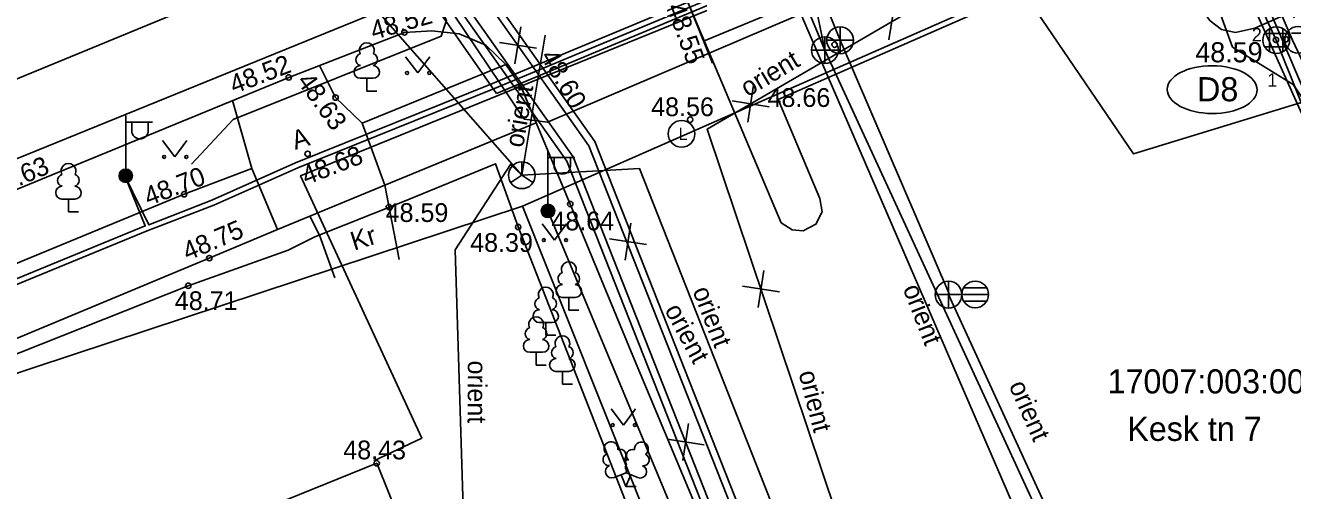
# Model space of a CAD drawing. Extents: x 641385 to 641893, y 6455477 to 6456239.
# Drawn here: x 641578.24 to 641625.53, y 6455958.32 to 6455975.68 of the extents above; entities that cross this region are included whole.
import ezdxf

# ---------------------------------------------------------------- set-up
doc = ezdxf.new("R2010")
doc.units = 0
for name, color, linetype in [('AED', 7, 'Continuous'), ('DKAEV', 7, 'Continuous'), ('DTRASS', 7, 'Continuous'), ('HALJASTUS', 7, 'Continuous'), ('HOONE', 7, 'Continuous'), ('KAEV', 7, 'Continuous'), ('KAEVU_NR', 7, 'Continuous'), ('KKAEV', 7, 'Continuous'), ('KORGUS', 7, 'Continuous'), ('KTRASS', 7, 'Continuous'), ('MOOTPIIR', 7, 'Continuous'), ('MPKAABEL', 7, 'Continuous'), ('PIIR', 7, 'Continuous'), ('POST', 7, 'Continuous'), ('PUU', 7, 'Continuous'), ('SIKAEV', 7, 'Continuous'), ('SITRASS', 7, 'Continuous'), ('SKKAEV', 7, 'Continuous'), ('SKTRASS', 7, 'Continuous'), ('TEE', 7, 'Continuous'), ('TKAEV', 7, 'Continuous'), ('TORU_NR', 7, 'Continuous'), ('TTRASS', 7, 'Continuous'), ('VTRASS', 7, 'Continuous')]:
    doc.layers.add(name, color=color, linetype=linetype)

msp = doc.modelspace()

# ---------------------------------------------------------------- linework, layer by layer
at = {"layer": 'AED'}
msp.add_line((641592.324, 6455969.102), (641589.044, 6455967.796), dxfattribs=at)
for points in [[(641603.73, 6455950.05), (641602.8, 6455952.41), (641596.631, 6455968.162), (641595.783, 6455970.515), (641592.324, 6455969.102)], [(641589.044, 6455967.796), (641588.047, 6455967.294), (641584.319, 6455965.966), (641575.684, 6455962.547), (641573.012, 6455961.447)]]:
    msp.add_lwpolyline(points, dxfattribs=at)
at = {"layer": 'DKAEV'}
for p, q in [((641624.67, 6455974.695), (641624.67, 6455975.561)), ((641625.17, 6455975.561), (641625.17, 6455974.695)), ((641624.487, 6455975.378), (641625.353, 6455975.378)), ((641625.353, 6455974.878), (641624.487, 6455974.878))]:
    msp.add_line(p, q, dxfattribs=at)
msp.add_circle((641624.92, 6455975.128), 0.5, dxfattribs=at)
at = {"layer": 'DTRASS'}
for p, q in [((641611.98, 6456003.273), (641624.92, 6455975.128)), ((641611.98, 6456003.273), (641624.92, 6455975.128)), ((641624.92, 6455975.128), (641630.01, 6455962.38))]:
    msp.add_line(p, q, dxfattribs=at)
at = {"layer": 'HALJASTUS'}
for p, q in [((641592.42, 6455974.511), (641592.884, 6455973.904)), ((641592.884, 6455973.904), (641593.329, 6455974.511)), ((641583.355, 6455971.381), (641583.819, 6455970.774)), ((641583.819, 6455970.774), (641584.264, 6455971.381)), ((641597.527, 6455968.277), (641597.99, 6455967.67)), ((641597.99, 6455967.67), (641598.436, 6455968.277)), ((641600.097, 6455961.377), (641600.56, 6455960.77)), ((641600.56, 6455960.77), (641601.006, 6455961.377))]:
    msp.add_line(p, q, dxfattribs=at)
for centre in [(641592.483, 6455973.904), (641593.311, 6455973.904), (641583.418, 6455970.774), (641584.247, 6455970.774), (641597.589, 6455967.67), (641598.418, 6455967.67), (641600.159, 6455960.77), (641600.988, 6455960.77)]:
    msp.add_circle(centre, 0.055, dxfattribs=at)
at = {"layer": 'HOONE'}
msp.add_lwpolyline([(641579.935, 6455952.866), (641579.288, 6455954.466), (641591.351, 6455959.347), (641593.662, 6455953.634)], dxfattribs=at)
at = {"layer": 'KAEV'}
msp.add_circle((641602.727, 6455971.634), 0.5, dxfattribs=at)
at = {"layer": 'KAEVU_NR'}
msp.add_ellipse((641622.53, 6455973.283), major_axis=(1.678, -0.009), ratio=0.531431, dxfattribs=at)
at = {"layer": 'KKAEV'}
for p, q in [((641608.08, 6455974.256), (641608.08, 6455975.256)), ((641607.58, 6455974.756), (641608.58, 6455974.756))]:
    msp.add_line(p, q, dxfattribs=at)
msp.add_circle((641608.08, 6455974.756), 0.5, dxfattribs=at)
at = {"layer": 'KORGUS'}
for centre in [(641592.385, 6455975.413), (641608.438, 6455974.96), (641624.91, 6455975.14), (641625.277, 6455975.163), (641588.067, 6455973.737), (641589.815, 6455972.987), (641596.739, 6455973.383), (641603.05, 6455972.162), (641588.774, 6455970.889), (641584.166, 6455969.38), (641591.808, 6455968.905), (641598.575, 6455969.014), (641596.631, 6455968.162), (641585.104, 6455966.997), (641584.319, 6455965.966), (641591.351, 6455959.347)]:
    msp.add_circle(centre, 0.1, dxfattribs=at)
at = {"layer": 'KTRASS'}
for p, q in [((641605.521, 6455986.985), (641608.08, 6455974.756)), ((641610.465, 6455975.136), (641610.681, 6455976.519)), ((641608.08, 6455974.756), (641619.558, 6455949.865)), ((641605.197, 6455972.063), (641605.413, 6455973.447)), ((641605.997, 6455972.647), (641604.614, 6455972.863)), ((641605.581, 6455965.152), (641605.797, 6455966.536)), ((641606.38, 6455965.736), (641604.997, 6455965.952))]:
    msp.add_line(p, q, dxfattribs=at)
for points in [[(641608.08, 6455974.756), (641602.699, 6455987.668), (641583.491, 6455979.931), (641566.251, 6455972.487)], [(641613.32, 6455977.43), (641603.684, 6455971.809), (641614.927, 6455938.346)]]:
    msp.add_lwpolyline(points, dxfattribs=at)
at = {"layer": 'MOOTPIIR'}
msp.add_lwpolyline([(641502.29, 6456186.375), (641505.592, 6456169.157), (641519.147, 6456171.939), (641526.793, 6456118.545), (641535.481, 6456068.629), (641550.6, 6456032.105), (641572.669, 6455986.189), (641583.964, 6455982.884), (641605.512, 6455991.581), (641619.588, 6455970.884), (641636.618, 6455976.101), (641618.024, 6456017.147), (641594.217, 6456006.538), (641575.102, 6456028.452), (641553.901, 6456077.151), (641542.78, 6456139.068), (641533.57, 6456192.984), (641502.29, 6456186.375)], dxfattribs=at)
at = {"layer": 'MPKAABEL'}
msp.add_line((641597.743, 6455968.757), (641605.25, 6455950.75), dxfattribs=at)
for points in [[(641534.898, 6456040.112), (641536.85, 6456040.19), (641541.41, 6456038.81), (641546.88, 6456034.64), (641553.1, 6456029.66), (641561.33, 6456023.6), (641568.21, 6456018.18), (641574.52, 6456007.38), (641579.76, 6455997.85), (641585.55, 6455988.33), (641593.78, 6455976.76), (641596.86, 6455972.18), (641597.72, 6455972.07), (641616.26, 6455979.99), (641620.19, 6455981.62), (641620.82, 6455981.25), (641621.46, 6455979.89)], [(641534.898, 6456040.112), (641536.85, 6456040.19), (641541.41, 6456038.81), (641546.88, 6456034.64), (641553.1, 6456029.66), (641561.33, 6456023.6), (641568.21, 6456018.18), (641574.52, 6456007.38), (641579.76, 6455997.85), (641585.55, 6455988.33), (641593.78, 6455976.76), (641596.86, 6455972.18), (641597.72, 6455972.07), (641616.26, 6455979.99), (641620.19, 6455981.62), (641620.82, 6455981.25), (641621.46, 6455979.89)], [(641535.091, 6456039.712), (641536.8, 6456039.9), (641541.44, 6456038.64), (641546.83, 6456034.55), (641552.98, 6456029.56), (641561.18, 6456023.32), (641567.96, 6456018.06), (641574.45, 6456007.33), (641579.71, 6455997.8), (641585.36, 6455988.06), (641593.53, 6455976.66), (641593.95, 6455975.88), (641593.76, 6455975.28), (641585.99, 6455972.17), (641584.44, 6455970.5)], [(641535.091, 6456039.712), (641536.8, 6456039.9), (641541.44, 6456038.64), (641546.83, 6456034.55), (641552.98, 6456029.56), (641561.18, 6456023.32), (641567.96, 6456018.06), (641574.45, 6456007.33), (641579.71, 6455997.8), (641585.36, 6455988.06), (641593.53, 6455976.66), (641593.95, 6455975.88), (641593.76, 6455975.28), (641585.99, 6455972.17), (641584.44, 6455970.5)], [(641649.886, 6455996.056), (641646.143, 6455994.517), (641633.63, 6455989.211), (641632.907, 6455990.695), (641633.415, 6455989.147), (641624.884, 6455985.495), (641620.289, 6455983.587), (641611.719, 6455980.227), (641611.164, 6455981.457), (641611.589, 6455980.229), (641606.814, 6455978.165), (641595.674, 6455973.511), (641588.324, 6455970.555), (641585.201, 6455969.161), (641582.843, 6455968.234), (641581.956, 6455970.068), (641582.714, 6455968.197), (641572.662, 6455964.079), (641571.891, 6455963.76)], [(641649.886, 6455996.056), (641646.143, 6455994.517), (641633.63, 6455989.211), (641632.907, 6455990.695), (641633.415, 6455989.147), (641624.884, 6455985.495), (641620.289, 6455983.587), (641611.719, 6455980.227), (641611.164, 6455981.457), (641611.589, 6455980.229), (641606.814, 6455978.165), (641595.674, 6455973.511), (641588.324, 6455970.555), (641585.201, 6455969.161), (641582.843, 6455968.234), (641581.956, 6455970.068), (641582.714, 6455968.197), (641572.662, 6455964.079), (641571.891, 6455963.76)], [(641595.827, 6455973.141), (641586.42, 6455986.592), (641575.042, 6455981.964), (641565.038, 6455977.905)], [(641571.979, 6455963.58), (641572.738, 6455963.894), (641582.788, 6455968.011), (641585.278, 6455968.976), (641588.402, 6455970.371), (641595.75, 6455973.326), (641606.891, 6455977.98), (641611.811, 6455980.034), (641619.954, 6455983.183), (641621.3, 6455979.694)], [(641622.404, 6455980.234), (641620.169, 6455983.08), (641611.886, 6455979.848), (641606.968, 6455977.796), (641595.827, 6455973.141)], [(641621.3, 6455979.694), (641619.882, 6455982.734), (641611.96, 6455979.663), (641607.045, 6455977.611), (641588.508, 6455970.071), (641593.033, 6455960.277), (641591.243, 6455959.432)], [(641621.46, 6455979.89), (641623.29, 6455974.87), (641625.55, 6455973.47), (641626.04, 6455972.77), (641630.01, 6455962.38), (641633.43, 6455955.07), (641633.07, 6455954.32), (641621.75, 6455949.38), (641608.8, 6455944.1), (641608.59, 6455943.5), (641611.183, 6455937.95)], [(641624.06, 6455976.42), (641625.87, 6455972.38), (641628.79, 6455965.82), (641628.65, 6455965.48), (641628.96, 6455965.46), (641630.54, 6455961.82)]]:
    msp.add_lwpolyline(points, dxfattribs=at)
at = {"layer": 'PIIR'}
for p, q in [((641624.77, 6455981.22), (641596.79, 6455968.94)), ((641596.79, 6455968.94), (641624.77, 6455981.22)), ((641596.79, 6455968.94), (641567.34, 6455959.21)), ((641567.34, 6455959.21), (641596.79, 6455968.94)), ((641596.79, 6455968.94), (641609.611, 6455936.806)), ((641609.82, 6455936.283), (641596.79, 6455968.94))]:
    msp.add_line(p, q, dxfattribs=at)
at = {"layer": 'POST'}
for p, q in [((641581.985, 6455970.32), (641581.985, 6455972.32)), ((641581.985, 6455972.07), (641582.985, 6455972.07)), ((641582.211, 6455971.749), (641582.211, 6455972.07)), ((641582.824, 6455971.749), (641582.824, 6455972.07)), ((641597.743, 6455969.007), (641597.743, 6455971.007)), ((641597.743, 6455970.757), (641598.743, 6455970.757)), ((641597.969, 6455970.436), (641597.969, 6455970.757)), ((641598.582, 6455970.436), (641598.582, 6455970.757)), ((641581.985, 6455970.07), (641581.985, 6455970.07)), ((641597.743, 6455968.757), (641597.743, 6455968.757))]:
    msp.add_line(p, q, dxfattribs=at)
for centre, radius in [((641581.985, 6455970.07), 0.25), ((641581.985, 6455970.07), 0.225), ((641581.985, 6455970.07), 0.2), ((641581.985, 6455970.07), 0.175), ((641581.985, 6455970.07), 0.15), ((641581.985, 6455970.07), 0.125), ((641581.985, 6455970.07), 0.1), ((641581.985, 6455970.07), 0.075), ((641581.985, 6455970.07), 0.05), ((641581.985, 6455970.07), 0.025), ((641597.743, 6455968.757), 0.25), ((641597.743, 6455968.757), 0.225), ((641597.743, 6455968.757), 0.2), ((641597.743, 6455968.757), 0.175), ((641597.743, 6455968.757), 0.15), ((641597.743, 6455968.757), 0.125), ((641597.743, 6455968.757), 0.1), ((641597.743, 6455968.757), 0.075), ((641597.743, 6455968.757), 0.05), ((641597.743, 6455968.757), 0.025)]:
    msp.add_circle(centre, radius, dxfattribs=at)
for centre in [(641582.518, 6455971.749), (641598.276, 6455970.436)]:
    msp.add_arc(centre, 0.306, 180, 0, dxfattribs=at)
at = {"layer": 'PUU'}
for p, q in [((641591.22, 6455973.705), (641590.74, 6455973.705)), ((641590.98, 6455973.23), (641590.98, 6455973.705)), ((641591.36, 6455973.23), (641590.98, 6455973.23)), ((641580.086, 6455969.203), (641579.606, 6455969.203)), ((641579.846, 6455968.728), (641579.846, 6455969.203)), ((641580.226, 6455968.728), (641579.846, 6455968.728)), ((641598.76, 6455965.535), (641598.28, 6455965.535)), ((641598.52, 6455965.06), (641598.52, 6455965.535)), ((641598.9, 6455965.06), (641598.52, 6455965.06)), ((641597.9, 6455964.595), (641597.42, 6455964.595)), ((641597.66, 6455964.12), (641597.66, 6455964.595)), ((641598.04, 6455964.12), (641597.66, 6455964.12)), ((641597.54, 6455963.485), (641597.06, 6455963.485)), ((641597.3, 6455963.01), (641597.3, 6455963.485)), ((641597.68, 6455963.01), (641597.3, 6455963.01)), ((641598.52, 6455962.775), (641598.04, 6455962.775)), ((641598.28, 6455962.3), (641598.28, 6455962.775)), ((641598.66, 6455962.3), (641598.28, 6455962.3)), ((641600.21, 6455958.815), (641600.655, 6455958.99)), ((641600.65, 6455958.48), (641600.475, 6455958.92)), ((641600.65, 6455958.48), (641600.83, 6455958.92)), ((641600.655, 6455958.99), (641601.095, 6455958.81)), ((641601.03, 6455958.48), (641600.65, 6455958.48))]:
    msp.add_line(p, q, dxfattribs=at)
msp.add_lwpolyline([(641600.655, 6455959.485), (641600.635, 6455959.41), (641600.635, 6455959.39), (641600.645, 6455959.36), (641600.665, 6455959.325), (641600.67, 6455959.305), (641600.655, 6455959.27), (641600.63, 6455959.22), (641600.625, 6455959.195), (641600.63, 6455959.18), (641600.64, 6455959.15), (641600.675, 6455959.09), (641600.68, 6455959.07), (641600.675, 6455959.05), (641600.66, 6455959.015), (641600.655, 6455958.99)], dxfattribs=at)
for centre, radius, start, end in [((641590.98, 6455974.75), 0.277, 332.5799, 207.4201), ((641590.81, 6455974.403), 0.233, 109.0217, 253.1415), ((641591.15, 6455974.403), 0.233, 286.8508, 70.9859), ((641590.742, 6455973.943), 0.238, 90.0016, 269.3953), ((641591.217, 6455973.943), 0.238, 270.6047, 89.9984), ((641579.846, 6455970.248), 0.277, 332.5799, 207.4201), ((641579.676, 6455969.9), 0.233, 109.0217, 253.1415), ((641580.016, 6455969.9), 0.233, 286.8508, 70.9859), ((641579.609, 6455969.44), 0.238, 90.0016, 269.3953), ((641580.084, 6455969.44), 0.238, 270.6047, 89.9984), ((641598.52, 6455966.58), 0.277, 332.5799, 207.4201), ((641598.283, 6455965.772), 0.238, 90.0016, 269.3953), ((641598.35, 6455966.233), 0.233, 109.0217, 253.1415), ((641598.69, 6455966.233), 0.233, 286.8508, 70.9859), ((641598.757, 6455965.772), 0.238, 270.6047, 89.9984), ((641597.66, 6455965.64), 0.277, 332.5799, 207.4201), ((641597.423, 6455964.832), 0.238, 90.0016, 269.3953), ((641597.49, 6455965.293), 0.233, 109.0217, 253.1415), ((641597.83, 6455965.293), 0.233, 286.8508, 70.9859), ((641597.897, 6455964.832), 0.238, 270.6047, 89.9984), ((641597.3, 6455964.53), 0.277, 332.5799, 207.4201), ((641597.13, 6455964.183), 0.233, 109.0217, 253.1415), ((641597.47, 6455964.183), 0.233, 286.8508, 70.9859), ((641597.063, 6455963.722), 0.238, 90.0016, 269.3953), ((641597.537, 6455963.722), 0.238, 270.6047, 89.9984), ((641598.11, 6455963.473), 0.233, 109.0217, 253.1415), ((641598.28, 6455963.82), 0.277, 332.5799, 207.4201), ((641598.45, 6455963.473), 0.233, 286.8508, 70.9859), ((641598.043, 6455963.012), 0.238, 90.0016, 269.3953), ((641598.517, 6455963.012), 0.238, 270.6047, 89.9984), ((641600.093, 6455959.894), 0.256, 111.5027, 232.5173), ((641600.093, 6455959.894), 0.256, 350.4856, 111.5002), ((641600.428, 6455959.644), 0.224, 308.5041, 111.5725), ((641600.891, 6455959.639), 0.225, 67.7016, 230.5126), ((641601.229, 6455959.885), 0.256, 67.6168, 188.6314), ((641601.229, 6455959.885), 0.256, 306.5997, 67.6143), ((641600.019, 6455959.483), 0.224, 111.4304, 274.4987), ((641600.654, 6455959.247), 0.237, 66.7655, 111.5015), ((641601.296, 6455959.473), 0.224, 264.6183, 67.6866), ((641600.124, 6455959.038), 0.237, 111.5014, 291.5004), ((641601.185, 6455959.03), 0.237, 247.6166, 67.6155)]:
    msp.add_arc(centre, radius, start, end, dxfattribs=at)
at = {"layer": 'SIKAEV'}
for p, q in [((641596.768, 6455970.59), (641596.768, 6455970.09)), ((641596.768, 6455970.09), (641596.353, 6455969.815)), ((641596.768, 6455970.09), (641597.183, 6455969.815))]:
    msp.add_line(p, q, dxfattribs=at)
msp.add_circle((641596.768, 6455970.09), 0.5, dxfattribs=at)
at = {"layer": 'SITRASS'}
msp.add_line((641596.768, 6455970.09), (641597.632, 6455975.311), dxfattribs=at)
for points in [[(641584.51, 6455984.61), (641584.69, 6455983.83), (641596.768, 6455970.09)], [(641596.768, 6455970.09), (641596.339, 6455970.496), (641594.276, 6455967.301), (641594.74, 6455952.5)], [(641596.768, 6455970.09), (641601.16, 6455970.34), (641608.34, 6455952.15)]]:
    msp.add_lwpolyline(points, dxfattribs=at)
at = {"layer": 'SKKAEV'}
for p, q in [((641608.645, 6455974.624), (641608.645, 6455975.624)), ((641608.145, 6455975.124), (641609.145, 6455975.124)), ((641612.691, 6455965.137), (641612.691, 6455966.137)), ((641612.191, 6455965.637), (641613.191, 6455965.637)), ((641613.185, 6455965.642), (641614.185, 6455965.642)), ((641614.115, 6455965.892), (641613.255, 6455965.892)), ((641614.115, 6455965.392), (641613.255, 6455965.392))]:
    msp.add_line(p, q, dxfattribs=at)
for centre in [(641608.645, 6455975.124), (641612.691, 6455965.637), (641613.685, 6455965.642)]:
    msp.add_circle(centre, 0.5, dxfattribs=at)
at = {"layer": 'SKTRASS'}
for p, q in [((641603.156, 6455988.672), (641608.645, 6455975.124)), ((641568.889, 6455969.956), (641598.676, 6455982.243)), ((641608.645, 6455975.124), (641612.728, 6455965.635)), ((641612.691, 6455965.637), (641613.723, 6455965.641)), ((641612.691, 6455965.637), (641619.262, 6455951.357))]:
    msp.add_line(p, q, dxfattribs=at)
at = {"layer": 'TEE'}
for p, q in [((641590.809, 6455972.026), (641596.167, 6455974.219)), ((641585.968, 6455972.875), (641586.687, 6455970.343)), ((641590.809, 6455972.026), (641591.649, 6455969.72)), ((641591.649, 6455969.72), (641597.3, 6455972.047)), ((641586.687, 6455970.343), (641587.644, 6455968.071)), ((641591.649, 6455969.72), (641592.189, 6455966.941))]:
    msp.add_line(p, q, dxfattribs=at)
for points in [[(641648.821, 6455998.886), (641646.438, 6455997.899), (641638.161, 6455994.451), (641638.387, 6455993.851), (641637.687, 6455993.537), (641637.43, 6455994.079), (641635, 6455993.162), (641633.157, 6455992.379), (641623.526, 6455988.404), (641613.56, 6455984.275), (641605.282, 6455980.855), (641604.361, 6455980.348), (641603.632, 6455979.643), (641603.112, 6455978.732), (641602.872, 6455977.683), (641602.943, 6455976.608), (641603.884, 6455974.265)], [(641633.157, 6455992.379), (641623.526, 6455988.404), (641613.56, 6455984.275), (641605.282, 6455980.855), (641604.361, 6455980.348), (641603.632, 6455979.643), (641603.112, 6455978.732), (641602.872, 6455977.683), (641602.943, 6455976.608), (641606.44, 6455968.32), (641606.86, 6455968.05), (641607.27, 6455968.02), (641607.74, 6455968.26), (641607.97, 6455968.72), (641607.89, 6455969.22), (641606.33, 6455972.92), (641620.82, 6455979.27), (641622.13, 6455976.27), (641622.45, 6455975.85), (641622.88, 6455975.53), (641623.4, 6455975.42), (641624.12, 6455975.57), (641625.5, 6455976.18), (641625.59, 6455975.96)], [(641622.698, 6455982.599), (641613.594, 6455979.26), (641603.552, 6455975.091)], [(641606.03, 6455951.1), (641604.84, 6455953.97), (641600.91, 6455963.35), (641598.575, 6455969.014), (641596.739, 6455973.383), (641596.166, 6455974.221), (641595.425, 6455974.936), (641594.43, 6455975.364), (641593.404, 6455975.48), (641592.385, 6455975.413), (641588.067, 6455973.737), (641577.262, 6455969.3), (641570.554, 6455966.519)], [(641589.217, 6455974.183), (641589.815, 6455972.987), (641590.809, 6455972.026)], [(641571.662, 6455964.233), (641574.995, 6455965.603), (641584.166, 6455969.38), (641586.687, 6455970.343)], [(641572.783, 6455961.919), (641575.955, 6455963.186), (641585.104, 6455966.997), (641587.644, 6455968.071), (641588.857, 6455968.564), (641591.649, 6455969.72)], [(641588.857, 6455968.564), (641589.215, 6455967.859), (641589.79, 6455966.267)]]:
    msp.add_lwpolyline(points, dxfattribs=at)
at = {"layer": 'TKAEV'}
msp.add_line((641625.488, 6455975.391), (641625.988, 6455975.391), dxfattribs=at)
msp.add_circle((641625.738, 6455975.141), 0.5, dxfattribs=at)
at = {"layer": 'TTRASS'}
for p, q in [((641614.029, 6456001.171), (641638.457, 6455943.961)), ((641614.029, 6456001.171), (641638.457, 6455943.961)), ((641625.523, 6455975.126), (641614.343, 6456001.309)), ((641625.523, 6455975.126), (641614.343, 6456001.309)), ((641596.512, 6455974.242), (641596.728, 6455975.625)), ((641597.312, 6455974.825), (641595.928, 6455975.041)), ((641625.523, 6455975.126), (641633.779, 6455957.585)), ((641600.619, 6455966.917), (641600.835, 6455968.301)), ((641601.419, 6455967.501), (641600.035, 6455967.717)), ((641602.775, 6455959.447), (641602.992, 6455960.83)), ((641603.575, 6455960.03), (641602.192, 6455960.246))]:
    msp.add_line(p, q, dxfattribs=at)
for points in [[(641584.323, 6455990.59), (641598.45, 6455970.609), (641611.329, 6455937.965)], [(641585.711, 6455990.823), (641599.486, 6455971.342), (641612.602, 6455938.1)], [(641584.894, 6455990.268), (641598.68, 6455970.772), (641611.611, 6455937.995)], [(641612.338, 6455938.072), (641599.272, 6455971.19), (641585.563, 6455990.578)]]:
    msp.add_lwpolyline(points, dxfattribs=at)
at = {"layer": 'VTRASS'}
msp.add_line((641570.068, 6455967.523), (641604.686, 6455981.589), dxfattribs=at)
msp.add_lwpolyline([(641606.327, 6455978.077), (641617.309, 6455952.692), (641613.698, 6455948.819), (641613.699, 6455938.216)], dxfattribs=at)

# ---------------------------------------------------------------- texts
at = {"layer": 'KAEV'}
msp.add_text('L', height=0.45, dxfattribs=at).set_placement((641602.615, 6455971.409))
at = {"layer": 'KAEVU_NR'}
msp.add_text('D8', height=0.9, dxfattribs=at).set_placement((641621.967, 6455972.848))
at = {"layer": 'KORGUS'}
for s, rotation, p in [(' 48.52', 16.05, (641590.984, 6455975.06)), (' 48.55', 290.0629, (641602.069, 6455976.612)), (' 48.52', 20.938, (641585.784, 6455973.024)), (' 48.60', 299.9499, (641597.312, 6455974.754)), (' 48.63', 305.7451, (641588.196, 6455973.808)), (' 48.63', 23.0617, (641576.797, 6455969.163)), (' 48.68', 21.1815, (641588.476, 6455969.622)), (' 48.70', 21.0279, (641582.593, 6455968.843)), (' 48.75', 23.02, (641584.053, 6455966.786))]:
    msp.add_text(s, height=0.7, rotation=rotation, dxfattribs=at).set_placement(p)
for s, height, p in [('48.59', 0.75, (641621.9, 6455974.302)), (' 48.66', 0.7, (641605.677, 6455972.638)), (' 48.56', 0.7, (641601.333, 6455972.293)), (' 48.59', 0.7, (641591.423, 6455968.347)), (' 48.64', 0.7, (641597.608, 6455968.033)), (' 48.39', 0.7, (641594.578, 6455967.23)), (' 48.71', 0.7, (641583.555, 6455965.059)), (' 48.43', 0.7, (641589.843, 6455959.492))]:
    msp.add_text(s, height=height, dxfattribs=at).set_placement(p)
at = {"layer": 'KTRASS'}
for rotation, p in [(30.9314, (641605.195, 6455972.989)), (284.3499, (641607.09, 6455962.717))]:
    msp.add_text('orient', height=0.7, rotation=rotation, dxfattribs=at).set_placement(p)
at = {"layer": 'PIIR'}
for s, p in [('17007:003:0008', (641618.627, 6455961.95)), ('Kesk tn 7', (641619.361, 6455960.18))]:
    msp.add_text(s, height=0.9, dxfattribs=at).set_placement(p)
at = {"layer": 'SITRASS'}
for rotation, p in [(80.4938, (641596.814, 6455971.095)), (291.2471, (641603.128, 6455965.785)), (269.713, (641594.755, 6455963.18))]:
    msp.add_text('orient', height=0.7, rotation=rotation, dxfattribs=at).set_placement(p)
at = {"layer": 'SKTRASS'}
msp.add_text('orient', height=0.7, rotation=293.7257, dxfattribs=at).set_placement((641614.93, 6455962.249))
at = {"layer": 'TEE'}
for s, p in [('A', (641588.309, 6455971.032)), ('Kr', (641590.506, 6455967.274))]:
    msp.add_text(s, height=0.7, rotation=17.4855, dxfattribs=at).set_placement(p)
at = {"layer": 'TORU_NR'}
for s, p in [('2', (641624.011, 6455975.08)), ('1', (641624.588, 6455973.395))]:
    msp.add_text(s, height=0.5, dxfattribs=at).set_placement(p)
at = {"layer": 'TTRASS'}
msp.add_text('orient', height=0.7, rotation=298.1295, dxfattribs=at).set_placement((641602.08, 6455965.068))
at = {"layer": 'VTRASS'}
msp.add_text('orient', height=0.7, rotation=291.1667, dxfattribs=at).set_placement((641610.976, 6455965.869))

doc.saveas('drawing.dxf')
